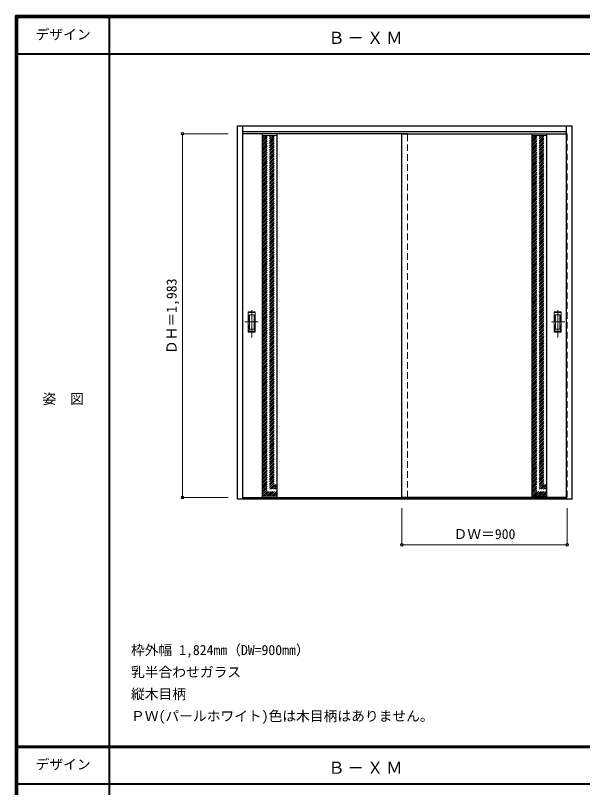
# Model space of a CAD drawing. Units: millimetres, scale not verified. Extents: x -6000 to 5700, y -4307 to 4175.
# Drawn here: x -6000 to -2909, y -36 to 4175 of the extents above; entities that cross this region are included whole.
import ezdxf
from ezdxf.enums import TextEntityAlignment as Align

# ---------------------------------------------------------------- set-up
doc = ezdxf.new("R2010")
doc.units = ezdxf.units.MM
doc.header["$LTSCALE"] = 30
doc.header["$PDMODE"] = 32
doc.header["$PDSIZE"] = 15
doc.linetypes.add('CHAIN1', pattern=[8, 5, -1, 1, -1])
doc.linetypes.add('DASHED1', pattern=[1.8, 1.2, -0.6])
for name, color, linetype, lineweight in [('0-2_扉', 4, 'DASHED1', 9), ('0-3_仕上げ', 3, 'Continuous', 25), ('0-4_枠', 3, 'Continuous', 25), ('0-6_引手', 7, 'Continuous', 18), ('0-A_文字', 7, 'Continuous', 18), ('0-B_寸法', 4, 'Continuous', 9), ('0-C_ハッチ', 4, 'DASHED1', 9), ('F-1_枠', 6, 'Continuous', 40), ('F-A_文字', 7, 'Continuous', 18)]:
    doc.layers.add(name, color=color, linetype=linetype, lineweight=lineweight)
doc.styles.add('ＭＳ ゴシック', font='')
doc.styles.get('ＭＳ ゴシック').set_extended_font_data('MS Gothic')

msp = doc.modelspace()

# ---------------------------------------------------------------- linework, layer by layer
at = {"layer": '0-2_扉'}
for p, q in [((-4763, 3529), (-4763, 1546)), ((-4760, 3529), (-4763, 3529)), ((-3863, 1546), (-3863, 3529)), ((-2996, 3529), (-2993, 3529)), ((-2993, 3529), (-2993, 1546)), ((-4763, 1546), (-4760, 1546)), ((-2993, 1546), (-2996, 1546))]:
    msp.add_line(p, q, dxfattribs=at)
at = {"layer": '0-2_扉', "color": 3, "linetype": 'Continuous', "lineweight": 25}
for p, q in [((-3863, 3529), (-4760, 3529)), ((-3893, 1546), (-3893, 3529)), ((-3893, 3529), (-2996, 3529)), ((-4760, 1546), (-3863, 1546)), ((-2996, 1546), (-3893, 1546))]:
    msp.add_line(p, q, dxfattribs=at)
at = {"layer": '0-3_仕上げ'}
for p, q in [((-4653, 1546), (-4653, 3529)), ((-4573, 1546), (-4573, 3529)), ((-3183, 1546), (-3183, 3529)), ((-3103, 1546), (-3103, 3529))]:
    msp.add_line(p, q, dxfattribs=at)
at = {"layer": '0-3_仕上げ', "color": 7, "lineweight": 18}
for p, q in [((-4573, 3521), (-4653, 3521)), ((-3183, 3521), (-3103, 3521)), ((-4573, 1554), (-4653, 1554)), ((-3183, 1554), (-3103, 1554))]:
    msp.add_line(p, q, dxfattribs=at)
at = {"layer": '0-4_枠'}
for p, q in [((-4790, 1538), (-4790, 3573)), ((-4790, 3573), (-2966, 3573)), ((-4760, 1538), (-4760, 3573)), ((-4760, 3543), (-2996, 3543)), ((-2996, 1546.54), (-2996, 3573)), ((-2966, 1538), (-2966, 3573)), ((-4760, 1538), (-4790, 1538)), ((-2996, 1541), (-4760, 1541)), ((-2996, 1538), (-4760, 1538)), ((-2996, 1546.2), (-2996, 1546.54)), ((-2996, 1538), (-2996, 1546.2)), ((-2966, 1538), (-2996, 1538))]:
    msp.add_line(p, q, dxfattribs=at)
at = {"layer": '0-6_引手', "linetype": 'CHAIN1'}
for p, q in [((-4712, 2418.27), (-4712, 2589.12)), ((-3044, 2418.27), (-3044, 2589.12)), ((-4750.07, 2503.5), (-4677.56, 2503.5)), ((-3005.93, 2503.5), (-3078.44, 2503.5))]:
    msp.add_line(p, q, dxfattribs=at)
at = {"layer": '0-6_引手'}
for p, q in [((-4731, 2558.5), (-4693, 2558.5)), ((-4731, 2448.5), (-4731, 2558.5)), ((-4724.5, 2542.5), (-4699.5, 2542.5)), ((-4724.5, 2464.5), (-4724.5, 2542.5)), ((-4699.5, 2464.5), (-4699.5, 2542.5)), ((-4693, 2448.5), (-4693, 2558.5)), ((-3025, 2558.5), (-3063, 2558.5)), ((-3063, 2448.5), (-3063, 2558.5)), ((-3031.5, 2542.5), (-3056.5, 2542.5)), ((-3056.5, 2464.5), (-3056.5, 2542.5)), ((-3031.5, 2464.5), (-3031.5, 2542.5)), ((-3025, 2448.5), (-3025, 2558.5)), ((-4731, 2448.5), (-4693, 2448.5)), ((-4724.5, 2464.5), (-4699.5, 2464.5)), ((-3025, 2448.5), (-3063, 2448.5)), ((-3031.5, 2464.5), (-3056.5, 2464.5))]:
    msp.add_line(p, q, dxfattribs=at)
at = {"layer": '0-6_引手', "linetype": 'DASHED1'}
for p, q in [((-4696, 2452.5), (-4696, 2554.5)), ((-3060, 2452.5), (-3060, 2554.5)), ((-4728, 2452.5), (-4696, 2452.5)), ((-3028, 2452.5), (-3060, 2452.5))]:
    msp.add_line(p, q, dxfattribs=at)
for points in [[(-4728, 2452.5), (-4728, 2554.5), (-4696, 2554.5)], [(-3028, 2452.5), (-3028, 2554.5), (-3060, 2554.5)]]:
    msp.add_lwpolyline(points, dxfattribs=at)
at = {"layer": '0-B_寸法'}
for p, q in [((-5090, 3529), (-4840, 3529)), ((-5090, 3529), (-5090, 1546)), ((-5090, 1546), (-4840, 1546)), ((-3893, 1288), (-3893, 1488)), ((-2993, 1288), (-2993, 1488)), ((-3893, 1288), (-2993, 1288))]:
    msp.add_line(p, q, dxfattribs=at)
at = {"layer": '0-B_寸法', "color": 7}
for p in [(-5090, 3529), (-5090, 1546), (-3893, 1288), (-2993, 1288)]:
    msp.add_point(p, dxfattribs=at)
at = {"layer": '0-C_ハッチ'}
for p, q in [((-4653, 3443.89), (-4575.89, 3521)), ((-4653, 3453.79), (-4585.79, 3521)), ((-4653, 3463.69), (-4595.69, 3521)), ((-4653, 3473.59), (-4605.59, 3521)), ((-4653, 3483.49), (-4615.49, 3521)), ((-4653, 3493.39), (-4625.39, 3521)), ((-4653, 3503.29), (-4635.29, 3521)), ((-4653, 3513.19), (-4645.19, 3521)), ((-4653, 3433.99), (-4573, 3513.99)), ((-4653, 3424.09), (-4573, 3504.09)), ((-3183, 3443.89), (-3105.89, 3521)), ((-3183, 3453.79), (-3115.79, 3521)), ((-3183, 3463.69), (-3125.69, 3521)), ((-3183, 3473.59), (-3135.59, 3521)), ((-3183, 3483.49), (-3145.49, 3521)), ((-3183, 3493.39), (-3155.39, 3521)), ((-3183, 3503.29), (-3165.29, 3521)), ((-3183, 3513.19), (-3175.19, 3521)), ((-3183, 3433.99), (-3103, 3513.99)), ((-3183, 3424.09), (-3103, 3504.09)), ((-4653, 3414.19), (-4573, 3494.19)), ((-4653, 3404.29), (-4573, 3484.29)), ((-4653, 3394.39), (-4573, 3474.39)), ((-4653, 3384.5), (-4573, 3464.5)), ((-4653, 3374.6), (-4573, 3454.6)), ((-3183, 3414.19), (-3103, 3494.19)), ((-3183, 3404.29), (-3103, 3484.29)), ((-3183, 3394.39), (-3103, 3474.39)), ((-3183, 3384.5), (-3103, 3464.5)), ((-3183, 3374.6), (-3103, 3454.6)), ((-4653, 3364.7), (-4573, 3444.7)), ((-4653, 3354.8), (-4573, 3434.8)), ((-4653, 3344.9), (-4573, 3424.9)), ((-4653, 3335), (-4573, 3415)), ((-3183, 3364.7), (-3103, 3444.7)), ((-3183, 3354.8), (-3103, 3434.8)), ((-3183, 3344.9), (-3103, 3424.9)), ((-3183, 3335), (-3103, 3415)), ((-4653, 3325.1), (-4573, 3405.1)), ((-4653, 3315.2), (-4573, 3395.2)), ((-4653, 3305.3), (-4573, 3385.3)), ((-4653, 3295.4), (-4573, 3375.4)), ((-3183, 3325.1), (-3103, 3405.1)), ((-3183, 3315.2), (-3103, 3395.2)), ((-3183, 3305.3), (-3103, 3385.3)), ((-3183, 3295.4), (-3103, 3375.4)), ((-4653, 3285.5), (-4573, 3365.5)), ((-4653, 3275.6), (-4573, 3355.6)), ((-4653, 3265.7), (-4573, 3345.7)), ((-4653, 3255.8), (-4573, 3335.8)), ((-3183, 3285.5), (-3103, 3365.5)), ((-3183, 3275.6), (-3103, 3355.6)), ((-3183, 3265.7), (-3103, 3345.7)), ((-3183, 3255.8), (-3103, 3335.8)), ((-4653, 3245.9), (-4573, 3325.9)), ((-4653, 3236), (-4573, 3316)), ((-4653, 3226.1), (-4573, 3306.1)), ((-4653, 3216.2), (-4573, 3296.2)), ((-4653, 3206.3), (-4573, 3286.3)), ((-3183, 3245.9), (-3103, 3325.9)), ((-3183, 3236), (-3103, 3316)), ((-3183, 3226.1), (-3103, 3306.1)), ((-3183, 3216.2), (-3103, 3296.2)), ((-3183, 3206.3), (-3103, 3286.3)), ((-4653, 3196.41), (-4573, 3276.41)), ((-4653, 3186.51), (-4573, 3266.51)), ((-4653, 3176.61), (-4573, 3256.61)), ((-4653, 3166.71), (-4573, 3246.71)), ((-3183, 3196.41), (-3103, 3276.41)), ((-3183, 3186.51), (-3103, 3266.51)), ((-3183, 3176.61), (-3103, 3256.61)), ((-3183, 3166.71), (-3103, 3246.71)), ((-4653, 3156.81), (-4573, 3236.81)), ((-4653, 3146.91), (-4573, 3226.91)), ((-4653, 3137.01), (-4573, 3217.01)), ((-4653, 3127.11), (-4573, 3207.11)), ((-3183, 3156.81), (-3103, 3236.81)), ((-3183, 3146.91), (-3103, 3226.91)), ((-3183, 3137.01), (-3103, 3217.01)), ((-3183, 3127.11), (-3103, 3207.11)), ((-4653, 3117.21), (-4573, 3197.21)), ((-4653, 3107.31), (-4573, 3187.31)), ((-4653, 3097.41), (-4573, 3177.41)), ((-4653, 3087.51), (-4573, 3167.51)), ((-3183, 3117.21), (-3103, 3197.21)), ((-3183, 3107.31), (-3103, 3187.31)), ((-3183, 3097.41), (-3103, 3177.41)), ((-3183, 3087.51), (-3103, 3167.51)), ((-4653, 3077.61), (-4573, 3157.61)), ((-4653, 3067.71), (-4573, 3147.71)), ((-4653, 3057.81), (-4573, 3137.81)), ((-4653, 3047.91), (-4573, 3127.91)), ((-4653, 3038.01), (-4573, 3118.01)), ((-3183, 3077.61), (-3103, 3157.61)), ((-3183, 3067.71), (-3103, 3147.71)), ((-3183, 3057.81), (-3103, 3137.81)), ((-3183, 3047.91), (-3103, 3127.91)), ((-3183, 3038.01), (-3103, 3118.01)), ((-4653, 3028.11), (-4573, 3108.11)), ((-4653, 3018.21), (-4573, 3098.21)), ((-4653, 3008.31), (-4573, 3088.31)), ((-4653, 2998.42), (-4573, 3078.42)), ((-3183, 3028.11), (-3103, 3108.11)), ((-3183, 3018.21), (-3103, 3098.21)), ((-3183, 3008.31), (-3103, 3088.31)), ((-3183, 2998.42), (-3103, 3078.42)), ((-4653, 2988.52), (-4573, 3068.52)), ((-4653, 2978.62), (-4573, 3058.62)), ((-4653, 2968.72), (-4573, 3048.72)), ((-4653, 2958.82), (-4573, 3038.82)), ((-3183, 2988.52), (-3103, 3068.52)), ((-3183, 2978.62), (-3103, 3058.62)), ((-3183, 2968.72), (-3103, 3048.72)), ((-3183, 2958.82), (-3103, 3038.82)), ((-4653, 2948.92), (-4573, 3028.92)), ((-4653, 2939.02), (-4573, 3019.02)), ((-4653, 2929.12), (-4573, 3009.12)), ((-4653, 2919.22), (-4573, 2999.22)), ((-3183, 2948.92), (-3103, 3028.92)), ((-3183, 2939.02), (-3103, 3019.02)), ((-3183, 2929.12), (-3103, 3009.12)), ((-3183, 2919.22), (-3103, 2999.22)), ((-4653, 2909.32), (-4573, 2989.32)), ((-4653, 2899.42), (-4573, 2979.42)), ((-4653, 2889.52), (-4573, 2969.52)), ((-4653, 2879.62), (-4573, 2959.62)), ((-4653, 2869.72), (-4573, 2949.72)), ((-3183, 2909.32), (-3103, 2989.32)), ((-3183, 2899.42), (-3103, 2979.42)), ((-3183, 2889.52), (-3103, 2969.52)), ((-3183, 2879.62), (-3103, 2959.62)), ((-3183, 2869.72), (-3103, 2949.72)), ((-4653, 2859.82), (-4573, 2939.82)), ((-4653, 2849.92), (-4573, 2929.92)), ((-4653, 2840.02), (-4573, 2920.02)), ((-4653, 2830.12), (-4573, 2910.12)), ((-3183, 2859.82), (-3103, 2939.82)), ((-3183, 2849.92), (-3103, 2929.92)), ((-3183, 2840.02), (-3103, 2920.02)), ((-3183, 2830.12), (-3103, 2910.12)), ((-4653, 2820.22), (-4573, 2900.22)), ((-4653, 2810.32), (-4573, 2890.32)), ((-4653, 2800.43), (-4573, 2880.43)), ((-4653, 2790.53), (-4573, 2870.53)), ((-3183, 2820.22), (-3103, 2900.22)), ((-3183, 2810.32), (-3103, 2890.32)), ((-3183, 2800.43), (-3103, 2880.43)), ((-3183, 2790.53), (-3103, 2870.53)), ((-4653, 2780.63), (-4573, 2860.63)), ((-4653, 2770.73), (-4573, 2850.73)), ((-4653, 2760.83), (-4573, 2840.83)), ((-4653, 2750.93), (-4573, 2830.93)), ((-3183, 2780.63), (-3103, 2860.63)), ((-3183, 2770.73), (-3103, 2850.73)), ((-3183, 2760.83), (-3103, 2840.83)), ((-3183, 2750.93), (-3103, 2830.93)), ((-4653, 2741.03), (-4573, 2821.03)), ((-4653, 2731.13), (-4573, 2811.13)), ((-4653, 2721.23), (-4573, 2801.23)), ((-4653, 2711.33), (-4573, 2791.33)), ((-4653, 2701.43), (-4573, 2781.43)), ((-3183, 2741.03), (-3103, 2821.03)), ((-3183, 2731.13), (-3103, 2811.13)), ((-3183, 2721.23), (-3103, 2801.23)), ((-3183, 2711.33), (-3103, 2791.33)), ((-3183, 2701.43), (-3103, 2781.43)), ((-4653, 2691.53), (-4573, 2771.53)), ((-4653, 2681.63), (-4573, 2761.63)), ((-4653, 2671.73), (-4573, 2751.73)), ((-4653, 2661.83), (-4573, 2741.83)), ((-3183, 2691.53), (-3103, 2771.53)), ((-3183, 2681.63), (-3103, 2761.63)), ((-3183, 2671.73), (-3103, 2751.73)), ((-3183, 2661.83), (-3103, 2741.83)), ((-4653, 2651.93), (-4573, 2731.93)), ((-4653, 2642.03), (-4573, 2722.03)), ((-4653, 2632.13), (-4573, 2712.13)), ((-4653, 2622.23), (-4573, 2702.23)), ((-3183, 2651.93), (-3103, 2731.93)), ((-3183, 2642.03), (-3103, 2722.03)), ((-3183, 2632.13), (-3103, 2712.13)), ((-3183, 2622.23), (-3103, 2702.23)), ((-4653, 2612.33), (-4573, 2692.33)), ((-4653, 2602.44), (-4573, 2682.44)), ((-4653, 2592.54), (-4573, 2672.54)), ((-4653, 2582.64), (-4573, 2662.64)), ((-4653, 2572.74), (-4573, 2652.74)), ((-3183, 2612.33), (-3103, 2692.33)), ((-3183, 2602.44), (-3103, 2682.44)), ((-3183, 2592.54), (-3103, 2672.54)), ((-3183, 2582.64), (-3103, 2662.64)), ((-3183, 2572.74), (-3103, 2652.74)), ((-4653, 2562.84), (-4573, 2642.84)), ((-4653, 2552.94), (-4573, 2632.94)), ((-4653, 2543.04), (-4573, 2623.04)), ((-4653, 2533.14), (-4573, 2613.14)), ((-3183, 2562.84), (-3103, 2642.84)), ((-3183, 2552.94), (-3103, 2632.94)), ((-3183, 2543.04), (-3103, 2623.04)), ((-3183, 2533.14), (-3103, 2613.14)), ((-4653, 2523.24), (-4573, 2603.24)), ((-4653, 2513.34), (-4573, 2593.34)), ((-4653, 2503.44), (-4573, 2583.44)), ((-4653, 2493.54), (-4573, 2573.54)), ((-3183, 2523.24), (-3103, 2603.24)), ((-3183, 2513.34), (-3103, 2593.34)), ((-3183, 2503.44), (-3103, 2583.44)), ((-3183, 2493.54), (-3103, 2573.54)), ((-4653, 2483.64), (-4573, 2563.64)), ((-4653, 2473.74), (-4573, 2553.74)), ((-4653, 2463.84), (-4573, 2543.84)), ((-4653, 2453.94), (-4573, 2533.94)), ((-3183, 2483.64), (-3103, 2563.64)), ((-3183, 2473.74), (-3103, 2553.74)), ((-3183, 2463.84), (-3103, 2543.84)), ((-3183, 2453.94), (-3103, 2533.94)), ((-4653, 2444.04), (-4573, 2524.04)), ((-4653, 2434.14), (-4573, 2514.14)), ((-4653, 2424.24), (-4573, 2504.24)), ((-4653, 2414.34), (-4573, 2494.34)), ((-4653, 2404.45), (-4573, 2484.45)), ((-3183, 2444.04), (-3103, 2524.04)), ((-3183, 2434.14), (-3103, 2514.14)), ((-3183, 2424.24), (-3103, 2504.24)), ((-3183, 2414.34), (-3103, 2494.34)), ((-3183, 2404.45), (-3103, 2484.45)), ((-4653, 2394.55), (-4573, 2474.55)), ((-4653, 2384.65), (-4573, 2464.65)), ((-4653, 2374.75), (-4573, 2454.75)), ((-4653, 2364.85), (-4573, 2444.85)), ((-3183, 2394.55), (-3103, 2474.55)), ((-3183, 2384.65), (-3103, 2464.65)), ((-3183, 2374.75), (-3103, 2454.75)), ((-3183, 2364.85), (-3103, 2444.85)), ((-4653, 2354.95), (-4573, 2434.95)), ((-4653, 2345.05), (-4573, 2425.05)), ((-4653, 2335.15), (-4573, 2415.15)), ((-4653, 2325.25), (-4573, 2405.25)), ((-3183, 2354.95), (-3103, 2434.95)), ((-3183, 2345.05), (-3103, 2425.05)), ((-3183, 2335.15), (-3103, 2415.15)), ((-3183, 2325.25), (-3103, 2405.25)), ((-4653, 2315.35), (-4573, 2395.35)), ((-4653, 2305.45), (-4573, 2385.45)), ((-4653, 2295.55), (-4573, 2375.55)), ((-4653, 2285.65), (-4573, 2365.65)), ((-3183, 2315.35), (-3103, 2395.35)), ((-3183, 2305.45), (-3103, 2385.45)), ((-3183, 2295.55), (-3103, 2375.55)), ((-3183, 2285.65), (-3103, 2365.65)), ((-4653, 2275.75), (-4573, 2355.75)), ((-4653, 2265.85), (-4573, 2345.85)), ((-4653, 2255.95), (-4573, 2335.95)), ((-4653, 2246.05), (-4573, 2326.05)), ((-4653, 2236.15), (-4573, 2316.15)), ((-3183, 2275.75), (-3103, 2355.75)), ((-3183, 2265.85), (-3103, 2345.85)), ((-3183, 2255.95), (-3103, 2335.95)), ((-3183, 2246.05), (-3103, 2326.05)), ((-3183, 2236.15), (-3103, 2316.15)), ((-4653, 2226.25), (-4573, 2306.25)), ((-4653, 2216.36), (-4573, 2296.36)), ((-4653, 2206.46), (-4573, 2286.46)), ((-4653, 2196.56), (-4573, 2276.56)), ((-3183, 2226.25), (-3103, 2306.25)), ((-3183, 2216.36), (-3103, 2296.36)), ((-3183, 2206.46), (-3103, 2286.46)), ((-3183, 2196.56), (-3103, 2276.56)), ((-4653, 2186.66), (-4573, 2266.66)), ((-4653, 2176.76), (-4573, 2256.76)), ((-4653, 2166.86), (-4573, 2246.86)), ((-4653, 2156.96), (-4573, 2236.96)), ((-3183, 2186.66), (-3103, 2266.66)), ((-3183, 2176.76), (-3103, 2256.76)), ((-3183, 2166.86), (-3103, 2246.86)), ((-3183, 2156.96), (-3103, 2236.96)), ((-4653, 2147.06), (-4573, 2227.06)), ((-4653, 2137.16), (-4573, 2217.16)), ((-4653, 2127.26), (-4573, 2207.26)), ((-4653, 2117.36), (-4573, 2197.36)), ((-3183, 2147.06), (-3103, 2227.06)), ((-3183, 2137.16), (-3103, 2217.16)), ((-3183, 2127.26), (-3103, 2207.26)), ((-3183, 2117.36), (-3103, 2197.36)), ((-4653, 2107.46), (-4573, 2187.46)), ((-4653, 2097.56), (-4573, 2177.56)), ((-4653, 2087.66), (-4573, 2167.66)), ((-4653, 2077.76), (-4573, 2157.76)), ((-4653, 2067.86), (-4573, 2147.86)), ((-3183, 2107.46), (-3103, 2187.46)), ((-3183, 2097.56), (-3103, 2177.56)), ((-3183, 2087.66), (-3103, 2167.66)), ((-3183, 2077.76), (-3103, 2157.76)), ((-3183, 2067.86), (-3103, 2147.86)), ((-4653, 2057.96), (-4573, 2137.96)), ((-4653, 2048.06), (-4573, 2128.06)), ((-4653, 2038.16), (-4573, 2118.16)), ((-4653, 2028.26), (-4573, 2108.26)), ((-3183, 2057.96), (-3103, 2137.96)), ((-3183, 2048.06), (-3103, 2128.06)), ((-3183, 2038.16), (-3103, 2118.16)), ((-3183, 2028.26), (-3103, 2108.26)), ((-4653, 2018.37), (-4573, 2098.37)), ((-4653, 2008.47), (-4573, 2088.47)), ((-4653, 1998.57), (-4573, 2078.57)), ((-4653, 1988.67), (-4573, 2068.67)), ((-3183, 2018.37), (-3103, 2098.37)), ((-3183, 2008.47), (-3103, 2088.47)), ((-3183, 1998.57), (-3103, 2078.57)), ((-3183, 1988.67), (-3103, 2068.67)), ((-4653, 1978.77), (-4573, 2058.77)), ((-4653, 1968.87), (-4573, 2048.87)), ((-4653, 1958.97), (-4573, 2038.97)), ((-4653, 1949.07), (-4573, 2029.07)), ((-3183, 1978.77), (-3103, 2058.77)), ((-3183, 1968.87), (-3103, 2048.87)), ((-3183, 1958.97), (-3103, 2038.97)), ((-3183, 1949.07), (-3103, 2029.07)), ((-4653, 1939.17), (-4573, 2019.17)), ((-4653, 1929.27), (-4573, 2009.27)), ((-4653, 1919.37), (-4573, 1999.37)), ((-4653, 1909.47), (-4573, 1989.47)), ((-4653, 1899.57), (-4573, 1979.57)), ((-3183, 1939.17), (-3103, 2019.17)), ((-3183, 1929.27), (-3103, 2009.27)), ((-3183, 1919.37), (-3103, 1999.37)), ((-3183, 1909.47), (-3103, 1989.47)), ((-3183, 1899.57), (-3103, 1979.57)), ((-4653, 1889.67), (-4573, 1969.67)), ((-4653, 1879.77), (-4573, 1959.77)), ((-4653, 1869.87), (-4573, 1949.87)), ((-4653, 1859.97), (-4573, 1939.97)), ((-3183, 1889.67), (-3103, 1969.67)), ((-3183, 1879.77), (-3103, 1959.77)), ((-3183, 1869.87), (-3103, 1949.87)), ((-3183, 1859.97), (-3103, 1939.97)), ((-4653, 1850.07), (-4573, 1930.07)), ((-4653, 1840.17), (-4573, 1920.17)), ((-4653, 1830.27), (-4573, 1910.27)), ((-4653, 1820.38), (-4573, 1900.38)), ((-3183, 1850.07), (-3103, 1930.07)), ((-3183, 1840.17), (-3103, 1920.17)), ((-3183, 1830.27), (-3103, 1910.27)), ((-3183, 1820.38), (-3103, 1900.38)), ((-4653, 1810.48), (-4573, 1890.48)), ((-4653, 1800.58), (-4573, 1880.58)), ((-4653, 1790.68), (-4573, 1870.68)), ((-4653, 1780.78), (-4573, 1860.78)), ((-3183, 1810.48), (-3103, 1890.48)), ((-3183, 1800.58), (-3103, 1880.58)), ((-3183, 1790.68), (-3103, 1870.68)), ((-3183, 1780.78), (-3103, 1860.78)), ((-4653, 1770.88), (-4573, 1850.88)), ((-4653, 1760.98), (-4573, 1840.98)), ((-4653, 1751.08), (-4573, 1831.08)), ((-4653, 1741.18), (-4573, 1821.18)), ((-4653, 1731.28), (-4573, 1811.28)), ((-3183, 1770.88), (-3103, 1850.88)), ((-3183, 1760.98), (-3103, 1840.98)), ((-3183, 1751.08), (-3103, 1831.08)), ((-3183, 1741.18), (-3103, 1821.18)), ((-3183, 1731.28), (-3103, 1811.28)), ((-4653, 1721.38), (-4573, 1801.38)), ((-4653, 1711.48), (-4573, 1791.48)), ((-4653, 1701.58), (-4573, 1781.58)), ((-4653, 1691.68), (-4573, 1771.68)), ((-3183, 1721.38), (-3103, 1801.38)), ((-3183, 1711.48), (-3103, 1791.48)), ((-3183, 1701.58), (-3103, 1781.58)), ((-3183, 1691.68), (-3103, 1771.68)), ((-4653, 1681.78), (-4573, 1761.78)), ((-4653, 1671.88), (-4573, 1751.88)), ((-4653, 1661.98), (-4573, 1741.98)), ((-4653, 1652.08), (-4573, 1732.08)), ((-3183, 1681.78), (-3103, 1761.78)), ((-3183, 1671.88), (-3103, 1751.88)), ((-3183, 1661.98), (-3103, 1741.98)), ((-3183, 1652.08), (-3103, 1732.08)), ((-4653, 1642.18), (-4573, 1722.18)), ((-4653, 1632.28), (-4573, 1712.28)), ((-4653, 1622.39), (-4573, 1702.39)), ((-4653, 1612.49), (-4573, 1692.49)), ((-3183, 1642.18), (-3103, 1722.18)), ((-3183, 1632.28), (-3103, 1712.28)), ((-3183, 1622.39), (-3103, 1702.39)), ((-3183, 1612.49), (-3103, 1692.49)), ((-4653, 1602.59), (-4573, 1682.59)), ((-4653, 1592.69), (-4573, 1672.69)), ((-4653, 1582.79), (-4573, 1662.79)), ((-4653, 1572.89), (-4573, 1652.89)), ((-4653, 1562.99), (-4573, 1642.99)), ((-3183, 1602.59), (-3103, 1682.59)), ((-3183, 1592.69), (-3103, 1672.69)), ((-3183, 1582.79), (-3103, 1662.79)), ((-3183, 1572.89), (-3103, 1652.89)), ((-3183, 1562.99), (-3103, 1642.99)), ((-4652.09, 1554), (-4573, 1633.09)), ((-4642.19, 1554), (-4573, 1623.19)), ((-4632.29, 1554), (-4573, 1613.29)), ((-4622.39, 1554), (-4573, 1603.39)), ((-3182.09, 1554), (-3103, 1633.09)), ((-3172.19, 1554), (-3103, 1623.19)), ((-3162.29, 1554), (-3103, 1613.29)), ((-3152.39, 1554), (-3103, 1603.39)), ((-4612.49, 1554), (-4573, 1593.49)), ((-4602.59, 1554), (-4573, 1583.59)), ((-4592.69, 1554), (-4573, 1573.69)), ((-4582.79, 1554), (-4573, 1563.79)), ((-3142.49, 1554), (-3103, 1593.49)), ((-3132.59, 1554), (-3103, 1583.59)), ((-3122.69, 1554), (-3103, 1573.69)), ((-3112.79, 1554), (-3103, 1563.79))]:
    msp.add_line(p, q, dxfattribs=at)
at = {"layer": 'F-1_枠'}
for p, q in [((-6000, 4175), (5700, 4175)), ((-6000, 4175), (-6000, -4205)), ((-6000, 4170), (5700, 4170)), ((-5995, 4175), (-5995, -4205)), ((-5990, 4175), (-5990, -4205)), ((-5490, 4175), (-5490, -3790)), ((-6000, 4165), (5700, 4165)), ((-6000, 3965), (5700, 3965)), ((-6000, 190.5), (5700, 190.5)), ((-6000, 187.5), (5700, 187.5)), ((-6000, 184.5), (5700, 184.5)), ((-6000, -15.5), (5700, -15.5))]:
    msp.add_line(p, q, dxfattribs=at)

# ---------------------------------------------------------------- texts
at = {"layer": '0-A_文字', "style": 'ＭＳ ゴシック'}
for s, p in [('枠外幅 1,824mm（DW=900mm）', (-5370, 670.5)), ('乳半合わせガラス', (-5370, 550.5)), ('縦木目柄', (-5370, 430.5)), ('ＰＷ(パールホワイト)色は木目柄はありません。', (-5370, 310.5))]:
    msp.add_text(s, height=54.99, dxfattribs=at).set_placement(p, align=Align.BOTTOM_LEFT)
at = {"layer": '0-A_文字', "char_height": 65.98, "attachment_point": 7, "style": 'ＭＳ ゴシック'}
for insert in [(-4295, 4020), (-4295, 39.5)]:
    msp.add_mtext('\\T1.17;Ｂ－ＸＭ', dxfattribs=dict(at, insert=insert))
at = {"layer": '0-B_寸法', "color": 7, "style": 'ＭＳ ゴシック'}
msp.add_text('ＤＨ＝1,983', height=54.99, rotation=90, dxfattribs=at).set_placement((-5105, 2328.25), align=Align.BOTTOM_LEFT)
msp.add_text('ＤＷ＝900', height=54.99, dxfattribs=at).set_placement((-3611.75, 1303), align=Align.BOTTOM_LEFT)
at = {"layer": 'F-A_文字', "style": 'ＭＳ ゴシック'}
for s, p in [('デザイン', (-5890, 4027.5)), ('姿\u3000図', (-5852.5, 2040.25)), ('デザイン', (-5890, 47))]:
    msp.add_text(s, height=54.99, dxfattribs=at).set_placement(p, align=Align.BOTTOM_LEFT)

doc.saveas('drawing.dxf')
